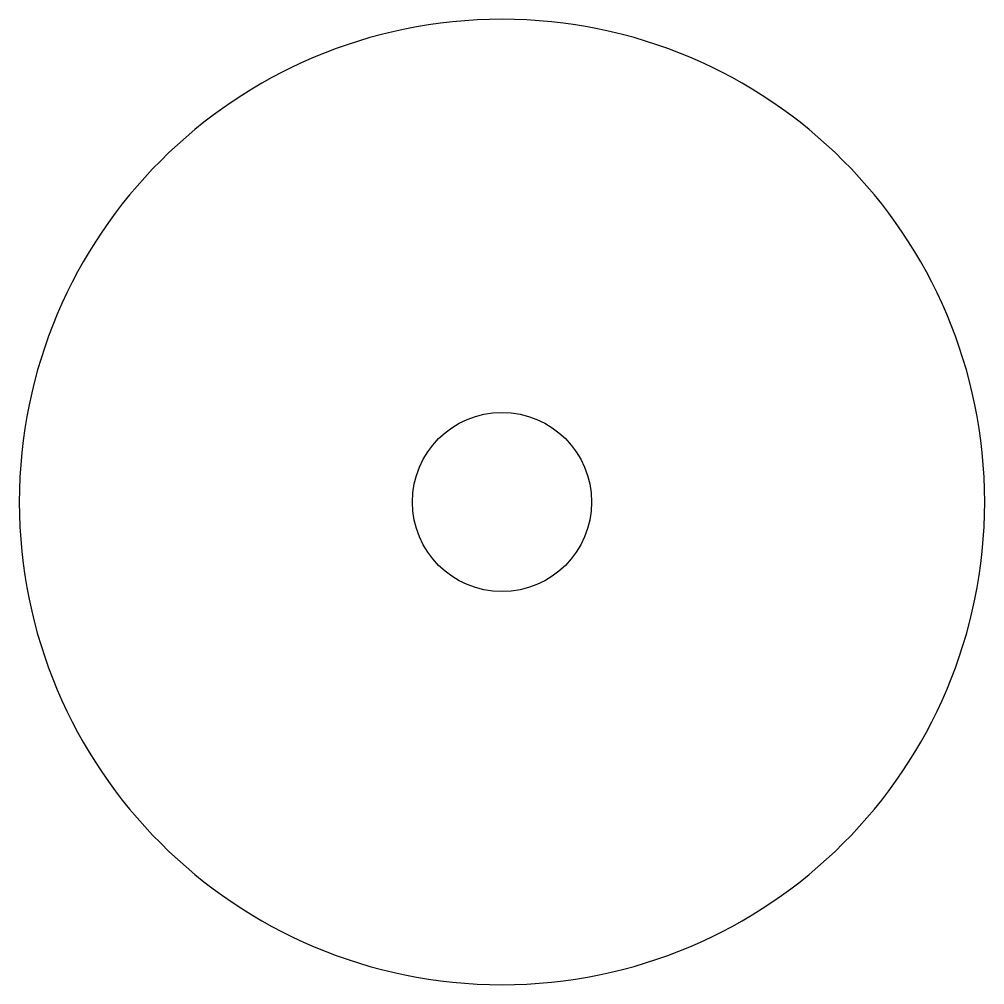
# Model space of a CAD drawing. Header units: centimetres. Extents: x -11.4 to 11.4, y -11.4 to 11.4.
import ezdxf

# ---------------------------------------------------------------- set-up
doc = ezdxf.new("R2010")
doc.units = ezdxf.units.CM
doc.header["$MEASUREMENT"] = 0
doc.layers.add('Camada 1', color=7, linetype='Continuous')

msp = doc.modelspace()

# ---------------------------------------------------------------- linework, layer by layer
at = {"layer": 'Camada 1'}
for points in [[(-11.44323, 0.03969), (-11.44323, 6.3377), (-6.3377, 11.44323), (-0.03969, 11.44323), (-0.03969, 11.44323), (6.25832, 11.44323), (11.36385, 6.3377), (11.36385, 0.03969), (11.36385, 0.03969), (11.36385, -6.25832), (6.25832, -11.36385), (-0.03969, -11.36385), (-0.03969, -11.36385), (-6.3377, -11.36385), (-11.44323, -6.25832), (-11.44323, 0.03969)], [(-0.03969, -2.07698), (1.12932, -2.07698), (2.07698, -1.12932), (2.07698, 0.03969), (2.07698, 0.03969), (2.07698, 1.2087), (1.12932, 2.15636), (-0.03969, 2.15636), (-0.03969, 2.15636), (-1.2087, 2.15636), (-2.15636, 1.2087), (-2.15636, 0.03969), (-2.15636, 0.03969), (-2.15636, -1.12932), (-1.2087, -2.07698), (-0.03969, -2.07698)]]:
    msp.add_open_spline(points, degree=3, knots=[0, 0, 0, 0, 0.2, 0.2, 0.2, 0.2, 0.4, 0.4, 0.4, 0.4, 0.6, 0.6, 0.6, 0.6, 1, 1, 1, 1], dxfattribs=at)

doc.saveas('drawing.dxf')
